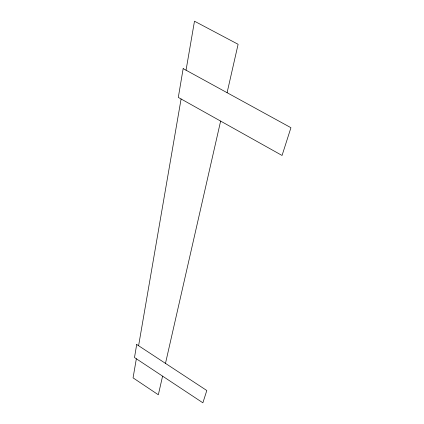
<?xml version="1.0" encoding="UTF-8"?>
<svg xmlns="http://www.w3.org/2000/svg" width="424" height="424" viewBox="0 0 424 424"><rect width="100%" height="100%" fill="white"/><g stroke="black" fill="none" stroke-linecap="round" stroke-linejoin="round"><path stroke-width="0.64" d="M136.348 358.778L133.062 377.864L158.338 394.786L162.583 376.136M138.595 345.73L181.09 98.978M186.046 70.193L194.483 21.2L238.108 44.292L227.089 92.697M165.482 363.384L220.628 121.094M136.698 344.479L134.493 357.549L202.873 402.8L206.806 390.515L136.698 344.479M183.157 68.614L178.308 97.419L282.055 155.46L290.938 127.704L183.157 68.614"/></g></svg>
